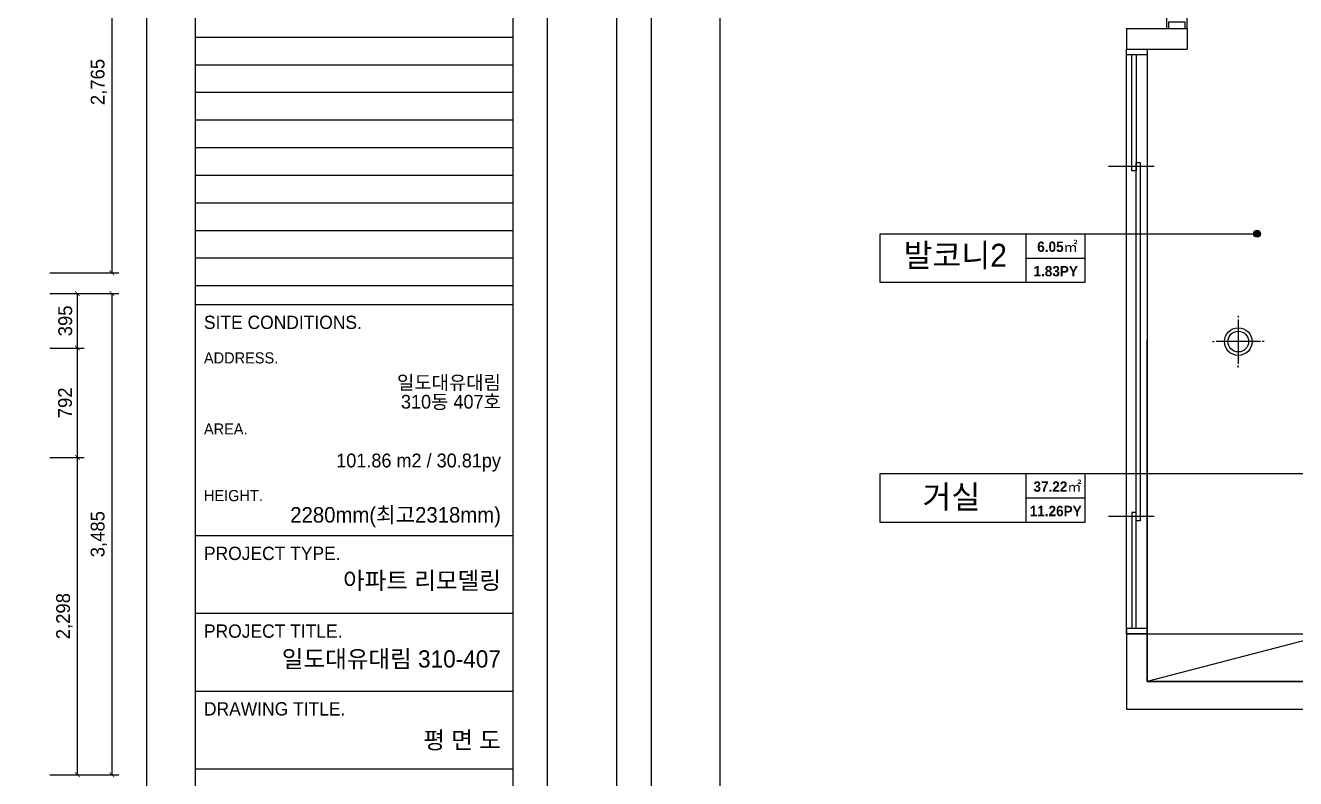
# Model space of a CAD drawing. Header units: inches. Extents: x 38372 to 259385, y 31566 to 93830.
# Drawn here: x 88645 to 97843, y 57390 to 62845 of the extents above; entities that cross this region are included whole.
import ezdxf
from ezdxf.enums import TextEntityAlignment as Align

# ---------------------------------------------------------------- set-up
doc = ezdxf.new("R2010")
doc.units = ezdxf.units.IN
doc.header["$LTSCALE"] = 50
doc.header["$MEASUREMENT"] = 0
doc.header["$PDSIZE"] = 700.071425
for name, color, linetype in [('0-ELC TEXT', 7, 'Continuous'), ('03-TEXT', 3, 'Continuous'), ('04-WIN', 4, 'Continuous'), ('06-FUR', 6, 'Continuous'), ('07-DIM WAL', 5, 'Continuous'), ('2-con', 2, 'Continuous'), ('4-win', 4, 'Continuous'), ('F-SYM', 7, 'Continuous'), ('FORM(YOURNAME)-11', 1, 'Continuous'), ('HAT', 5, 'Continuous'), ('U-LANP', 6, 'Continuous')]:
    doc.layers.add(name, color=color, linetype=linetype)
doc.styles.add('YOURNAME', font='HY울릉도M.TTF')
doc.styles.add('넥슨고딕', font='NEXONLv1GothicBold.ttf')
doc.styles.add('마감재', font='stylu.ttf')
doc.styles.add('코레일둥고', font='Korail_Round_Gothic_Medium.ttf')
doc.dimstyles.new('벽치수 Copy of DIM-50', dxfattribs={"dimscale": 50, "dimtxt": 2, "dimasz": 0.7, "dimexe": 1, "dimexo": 1, "dimgap": 0.7, "dimtad": 1, "dimdec": 0, "dimzin": 1, "dimdsep": 46, "dimlunit": 6, "dimtxsty": '마감재', "dimblk": 'ARCHTICK', "dimcen": -0.09, "dimclrd": 256, "dimclre": 256, "dimclrt": 3, "dimadec": 0, "dimazin": 0, "dimtfac": 1, "dimtdec": 0, "dimtix": 1, "dimtmove": 2, "dimatfit": 0, "dimldrblk": 'ARCHTICK', "dimfxl": 0, "dimtolj": 1, "dimtzin": 0, "dimarcsym": 0})

# ---------------------------------------------------------------- blocks, each defined once
blk = doc.blocks.new('FORM-PLAN')
at = {"layer": 'Defpoints', "color": 158}
for p, q in [((1346, 54915), (1346, -2085)), ((1346, 28093), (10556, 28093)), ((1346, 27293), (10556, 27293)), ((1346, 26493), (10556, 26493)), ((1346, 25693), (10556, 25693)), ((1346, 24893), (10556, 24893)), ((1346, 24093), (10556, 24093)), ((1346, 23293), (10556, 23293)), ((1346, 22493), (10556, 22493)), ((1346, 21693), (10556, 21693)), ((1346, 20893), (10556, 20893))]:
    blk.add_line(p, q, dxfattribs=at)
for points in [[(-71444, -2285), (10556, -2285), (10556, 55115), (-71444, 55115)], [(-69444, 53115), (-64, 53115), (-64, 1215), (-69444, 1215)]]:
    blk.add_lwpolyline(points, close=True, dxfattribs=at)
at = {"layer": 'FORM(YOURNAME)-11', "color": 14}
for p, q in [((1346, 20344), (10556, 20344)), ((1346, 13651), (10556, 13651)), ((1346, 11398), (10556, 11398)), ((1346, 9146), (10556, 9146)), ((1346, 6893), (10556, 6893))]:
    blk.add_line(p, q, dxfattribs=at)
at = {"layer": 'FORM(YOURNAME)-11', "color": 250}
blk.add_lwpolyline([(-72444, -3285), (11556, -3285), (11556, 56115), (-72444, 56115)], close=True, dxfattribs=at)
at = {"layer": 'FORM(YOURNAME)-11', "color": 14, "style": 'YOURNAME'}
for s, p in [('SITE CONDITIONS.', (1603, 19829)), ('PROJECT TYPE.', (1603, 13136)), ('PROJECT TITLE.', (1603, 10883)), ('DRAWING TITLE.', (1603, 8631))]:
    blk.add_text(s, height=386.14, dxfattribs=at).set_placement(p, align=Align.MIDDLE_LEFT)
at = {"layer": 'FORM(YOURNAME)-11', "color": 251, "style": 'YOURNAME'}
for s, p in [('ADDRESS.', (1603, 18799)), ('AREA.', (1603, 16740)), ('HEIGHT.', (1603, 14809))]:
    blk.add_text(s, height=321.8, dxfattribs=at).set_placement(p, align=Align.MIDDLE_LEFT)
at = {"layer": 'FORM(YOURNAME)-11', "color": 3, "style": 'YOURNAME'}
for tag, height, p in [('1', 450, (9905, 18188)), ('2', 450, (9905, 17544)), ('3', 450, (9905, 16257)), ('4', 450, (9905, 14326)), ('5', 515, (9905, 12009)), ('6', 515, (9905, 9757)), ('7', 515, (9905, 7504)), ('8', 515, (9905, 5252)), ('9', 515, (9905, 2999)), ('10', 515, (5655, 811)), ('11', 515, (9905, 747)), ('12', 515, (5655, -1441)), ('13', 515, (9905, -1441))]:
    blk.add_attdef(tag, text='', height=height, dxfattribs=at).set_placement(p, align=Align.MIDDLE_RIGHT)
blk = doc.blocks.new('_ArchTick')
at = {"color": 0, "linetype": 'ByBlock', "const_width": 0.15}
blk.add_lwpolyline([(-0.5, -0.5), (0.5, 0.5)], dxfattribs=at)
blk = doc.blocks.new('*D28')
at = {"layer": '07-DIM WAL', "lineweight": -2}
for p, q in [((88821, 63817.5), (89321, 63817.5)), ((89271, 63817.5), (89271, 61052.5)), ((88821, 61052.5), (89321, 61052.5))]:
    blk.add_line(p, q, dxfattribs=at)
at = {"layer": 'Defpoints', "color": 0}
for p in [(88771, 63817.5), (88771, 61052.5), (89271, 61052.5)]:
    blk.add_point(p, dxfattribs=at)
at = {"layer": '07-DIM WAL', "lineweight": -2, "xscale": 35, "yscale": 35, "zscale": 35}
for p, rotation in [((89271, 63817.5), 90), ((89271, 61052.5), 270)]:
    blk.add_blockref('_ArchTick', p, dxfattribs=dict(at, rotation=rotation))
at = {"layer": '07-DIM WAL', "color": 3, "insert": (89177, 62435), "char_height": 100, "attachment_point": 5, "rotation": 90, "style": '마감재'}
blk.add_mtext('\\A1;2,765', dxfattribs=at)
blk = doc.blocks.new('*D97')
at = {"layer": '07-DIM WAL', "lineweight": -2}
for p, q in [((88821, 60902.5), (89321, 60902.5)), ((89271, 60902.5), (89271, 57417.5)), ((88821, 57417.5), (89321, 57417.5))]:
    blk.add_line(p, q, dxfattribs=at)
at = {"layer": 'Defpoints', "color": 0}
for p in [(88771, 60902.5), (88771, 57417.5), (89271, 57417.5)]:
    blk.add_point(p, dxfattribs=at)
at = {"layer": '07-DIM WAL', "lineweight": -2, "xscale": 35, "yscale": 35, "zscale": 35}
for p, rotation in [((89271, 60902.5), 90), ((89271, 57417.5), 270)]:
    blk.add_blockref('_ArchTick', p, dxfattribs=dict(at, rotation=rotation))
at = {"layer": '07-DIM WAL', "color": 3, "insert": (89177, 59160), "char_height": 100, "attachment_point": 5, "rotation": 90, "style": '마감재'}
blk.add_mtext('\\A1;3,485', dxfattribs=at)
blk = doc.blocks.new('*D98')
at = {"layer": '07-DIM WAL', "lineweight": -2}
for p, q in [((88821, 59715.5), (89071, 59715.5)), ((89021, 57417.5), (89021, 59715.5)), ((88821, 57417.5), (89071, 57417.5))]:
    blk.add_line(p, q, dxfattribs=at)
at = {"layer": 'Defpoints', "color": 0}
for p in [(88771, 59715.5), (89021, 59715.5), (88771, 57417.5)]:
    blk.add_point(p, dxfattribs=at)
at = {"layer": '07-DIM WAL', "lineweight": -2, "xscale": 35, "yscale": 35, "zscale": 35}
for p, rotation in [((89021, 59715.5), 90), ((89021, 57417.5), 270)]:
    blk.add_blockref('_ArchTick', p, dxfattribs=dict(at, rotation=rotation))
at = {"layer": '07-DIM WAL', "color": 3, "insert": (88927, 58566.5), "char_height": 100, "attachment_point": 5, "rotation": 90, "style": '마감재'}
blk.add_mtext('\\A1;2,298', dxfattribs=at)
blk = doc.blocks.new('*D99')
at = {"layer": '07-DIM WAL', "lineweight": -2}
for p, q in [((88821, 60507.5), (89071, 60507.5)), ((89021, 59715.5), (89021, 60507.5)), ((88821, 59715.5), (89071, 59715.5))]:
    blk.add_line(p, q, dxfattribs=at)
at = {"layer": 'Defpoints', "color": 0}
for p in [(88771, 60507.5), (89021, 60507.5), (88771, 59715.5)]:
    blk.add_point(p, dxfattribs=at)
at = {"layer": '07-DIM WAL', "lineweight": -2, "xscale": 35, "yscale": 35, "zscale": 35}
for p, rotation in [((89021, 60507.5), 90), ((89021, 59715.5), 270)]:
    blk.add_blockref('_ArchTick', p, dxfattribs=dict(at, rotation=rotation))
at = {"layer": '07-DIM WAL', "color": 3, "insert": (88932.4, 60111.5), "char_height": 100, "attachment_point": 5, "rotation": 90, "style": '마감재'}
blk.add_mtext('\\A1;792', dxfattribs=at)
blk = doc.blocks.new('*D100')
at = {"layer": '07-DIM WAL', "lineweight": -2}
for p, q in [((88821, 60902.5), (89071, 60902.5)), ((89021, 60507.5), (89021, 60902.5)), ((88821, 60507.5), (89071, 60507.5))]:
    blk.add_line(p, q, dxfattribs=at)
at = {"layer": 'Defpoints', "color": 0}
for p in [(88771, 60902.5), (89021, 60902.5), (88771, 60507.5)]:
    blk.add_point(p, dxfattribs=at)
at = {"layer": '07-DIM WAL', "lineweight": -2, "xscale": 35, "yscale": 35, "zscale": 35}
for p, rotation in [((89021, 60902.5), 90), ((89021, 60507.5), 270)]:
    blk.add_blockref('_ArchTick', p, dxfattribs=dict(at, rotation=rotation))
at = {"layer": '07-DIM WAL', "color": 3, "insert": (88933.84041, 60705), "char_height": 100, "attachment_point": 5, "rotation": 90, "style": '마감재'}
blk.add_mtext('\\A1;395', dxfattribs=at)
blk = doc.blocks.new('ffwfr')
at = {"layer": '04-WIN', "color": 8}
for p, q in [((96768, 62632.5), (96768, 60568.3)), ((96818, 61822.5), (96488, 61822.5)), ((96768, 58477.5), (96768, 60568.3)), ((96818, 59287.5), (96488, 59287.5))]:
    blk.add_line(p, q, dxfattribs=at)
for points in [[(97058, 66312.5), (96908, 66312.5), (96908, 62822.5), (97058, 62822.5)], [(97043, 62867.5), (96923, 62867.5), (96923, 62822.5), (97043, 62822.5)], [(96688, 61852.5), (96718, 61852.5), (96718, 60568.3), (96718, 59257.5), (96688, 59257.5), (96688, 60568.3)]]:
    blk.add_lwpolyline(points, close=True, dxfattribs=at)
for points in [[(96708, 62672.5), (96768, 62672.5), (96768, 62632.5), (96618, 62632.5), (96618, 62672.5)], [(96688, 62632.5), (96688, 61792.5), (96658, 61792.5), (96658, 62632.5)], [(96688, 58477.5), (96688, 59317.5), (96658, 59317.5), (96658, 58477.5)], [(96708, 58437.5), (96768, 58437.5), (96768, 58477.5), (96618, 58477.5), (96618, 58437.5)]]:
    blk.add_lwpolyline(points, dxfattribs=at)
at = {"layer": '06-FUR', "color": 8}
for p, q in [((98088, 58437.5), (96768, 58092.5)), ((96768, 58437.5), (98088, 58437.5)), ((96768, 58092.5), (96768, 58437.5)), ((98088, 58092.5), (96768, 58092.5))]:
    blk.add_line(p, q, dxfattribs=at)
at = {"layer": '2-con', "color": 8}
for p, q in [((96618, 62822.5), (96618, 62672.5)), ((96618, 62822.5), (97058, 62822.5)), ((97058, 62822.5), (97058, 62672.5)), ((96618, 62672.5), (97058, 62672.5)), ((96618, 58437.5), (96618, 57892.5)), ((96618, 58437.5), (96768, 58437.5)), ((96768, 58437.5), (96768, 58092.5)), ((96768, 58092.5), (98088, 58092.5)), ((96618, 57892.5), (101992, 57892.5))]:
    blk.add_line(p, q, dxfattribs=at)
at = {"layer": '4-win', "color": 8}
blk.add_lwpolyline([(96618, 62672.5), (96768, 62672.5), (96768, 58437.5), (96618, 58437.5)], close=True, dxfattribs=at)
blk = doc.blocks.new('A$C08B77260')
at = {"layer": 'HAT', "color": 1}
for p, q in [((186.7, 373.3), (186.7, 360)), ((186.7, 346.7), (186.7, 26.7)), ((0, 186.7), (13.3, 186.7)), ((346.7, 186.7), (26.7, 186.7)), ((373.3, 186.7), (360, 186.7)), ((186.7, 0), (186.7, 13.3))]:
    blk.add_line(p, q, dxfattribs=at)
at = {"layer": 'U-LANP', "color": 4}
blk.add_circle((186.7, 186.7), 100, dxfattribs=at)
at = {"layer": 'U-LANP', "color": 8}
blk.add_circle((186.7, 186.7), 75, dxfattribs=at)

msp = doc.modelspace()

# ---------------------------------------------------------------- hatches: boundary and pattern name
at = {"layer": '0-ELC TEXT'}
h = msp.add_hatch(color=256, dxfattribs=at)
h.dxf.hatch_style = 1
edge = h.paths.add_edge_path()
edge.add_arc((97564.1, 61336.1), 25, -180, 180, ccw=False)

# ---------------------------------------------------------------- linework, layer by layer
for p, q in [((95893, 60982.3), (95893, 61336.1)), ((96317.7, 61336.1), (97564.1, 61336.1)), ((95893, 61159.2), (96317.7, 61159.2)), ((95893, 59245.4), (95893, 59599.1)), ((96317.7, 59599.1), (99353.5, 59599.1)), ((95893, 59422.2), (96317.7, 59422.2))]:
    msp.add_line(p, q, dxfattribs=at)
for points in [[(94835.8, 61336.1), (96317.7, 61336.1), (96317.7, 60982.3), (94835.8, 60982.3)], [(94835.8, 59599.1), (96317.7, 59599.1), (96317.7, 59245.4), (94835.8, 59245.4)]]:
    msp.add_lwpolyline(points, close=True, dxfattribs=at)
msp.add_circle((97564.1, 61336.1), 25, dxfattribs=at)

# ---------------------------------------------------------------- block references
for name, p in [('ffwfr', (0, 0)), ('A$C08B77260', (97241.3, 60368.3))]:
    msp.add_blockref(name, p)
at = {"layer": 'F-SYM'}
ref = msp.add_blockref('FORM-PLAN', (89537, 55737.3), dxfattribs=dict(at, xscale=0.2500000000000001, yscale=0.2500000000000001, zscale=0.2500000000000001))
ref.add_attrib('4', '2280mm(최고2318mm)', dxfattribs={"layer": 'FORM(YOURNAME)-11', "color": 3, "height": 112.5, "style": 'YOURNAME'}).set_placement((92088.3, 59300.1), align=Align.MIDDLE_RIGHT)
ref.add_attrib('3', '101.86 m2 / 30.81py', dxfattribs={"layer": 'FORM(YOURNAME)-11', "color": 3, "height": 100, "style": 'YOURNAME'}).set_placement((92088.3, 59693.7), align=Align.MIDDLE_RIGHT)
ref.add_attrib('2', '310동 407호', dxfattribs={"layer": 'FORM(YOURNAME)-11', "color": 3, "height": 100, "style": 'YOURNAME'}).set_placement((92088.3, 60119.3), align=Align.MIDDLE_RIGHT)
ref.add_attrib('1', '일도대유대림', dxfattribs={"layer": 'FORM(YOURNAME)-11', "color": 3, "height": 100, "style": 'YOURNAME'}).set_placement((92088.3, 60258.6), align=Align.MIDDLE_RIGHT)
ref.add_attrib('5', '아파트 리모델링', dxfattribs={"layer": 'FORM(YOURNAME)-11', "color": 3, "height": 125, "style": 'YOURNAME'}).set_placement((92088.3, 58824), align=Align.MIDDLE_RIGHT)
ref.add_attrib('6', '일도대유대림 310-407', dxfattribs={"layer": 'FORM(YOURNAME)-11', "color": 3, "height": 125, "style": 'YOURNAME'}).set_placement((92088.3, 58256.7), align=Align.MIDDLE_RIGHT)
ref.add_attrib('7', '평 면 도', dxfattribs={"layer": 'FORM(YOURNAME)-11', "color": 3, "height": 125, "style": 'YOURNAME'}).set_placement((92088.3, 57668.8), align=Align.MIDDLE_RIGHT)
at = {"layer": 'F-SYM', "xscale": 0.2500000000000001, "yscale": 0.2500000000000001, "zscale": 0.2500000000000001}
msp.add_blockref('FORM-PLAN', (111037, 55737.3), dxfattribs=at)

# ---------------------------------------------------------------- texts
at = {"layer": '03-TEXT'}
for s, height, style, p in [('발코니2', 166.67, '코레일둥고', (95378.7, 61096.7)), ('6.05㎡', 75, '넥슨고딕', (96118.7, 61204.3)), ('1.83PY', 75, '넥슨고딕', (96105.9, 61027.4)), ('거실', 166.67, '코레일둥고', (95350.5, 59346.9)), ('37.22㎡', 75, '넥슨고딕', (96118.7, 59467.3)), ('11.26PY', 75, '넥슨고딕', (96105.9, 59290.5))]:
    msp.add_text(s, height=height, dxfattribs=dict(at, style=style)).set_placement(p, align=Align.CENTER)

# ---------------------------------------------------------------- dimensions: what is measured, and where the dimension line sits
at = {"layer": '07-DIM WAL'}
for base, p1, p2, picture, middle in [((89271, 61052.5), (88771, 63817.5), (88771, 61052.5), '*D28', (89177, 62435)), ((89271, 57417.5), (88771, 60902.5), (88771, 57417.5), '*D97', (89177, 59160)), ((89021, 60902.5), (88771, 60507.5), (88771, 60902.5), '*D100', (88933.8, 60705)), ((89021, 60507.5), (88771, 59715.5), (88771, 60507.5), '*D99', (88932.4, 60111.5)), ((89021, 59715.5), (88771, 57417.5), (88771, 59715.5), '*D98', (88927, 58566.5))]:
    dim = msp.add_linear_dim(base=base, p1=p1, p2=p2, angle=90, dimstyle='벽치수 Copy of DIM-50', dxfattribs=at)
    dim.commit()
    dim.dimension.update_dxf_attribs({"geometry": picture, "text_midpoint": middle})

doc.saveas('drawing.dxf')
